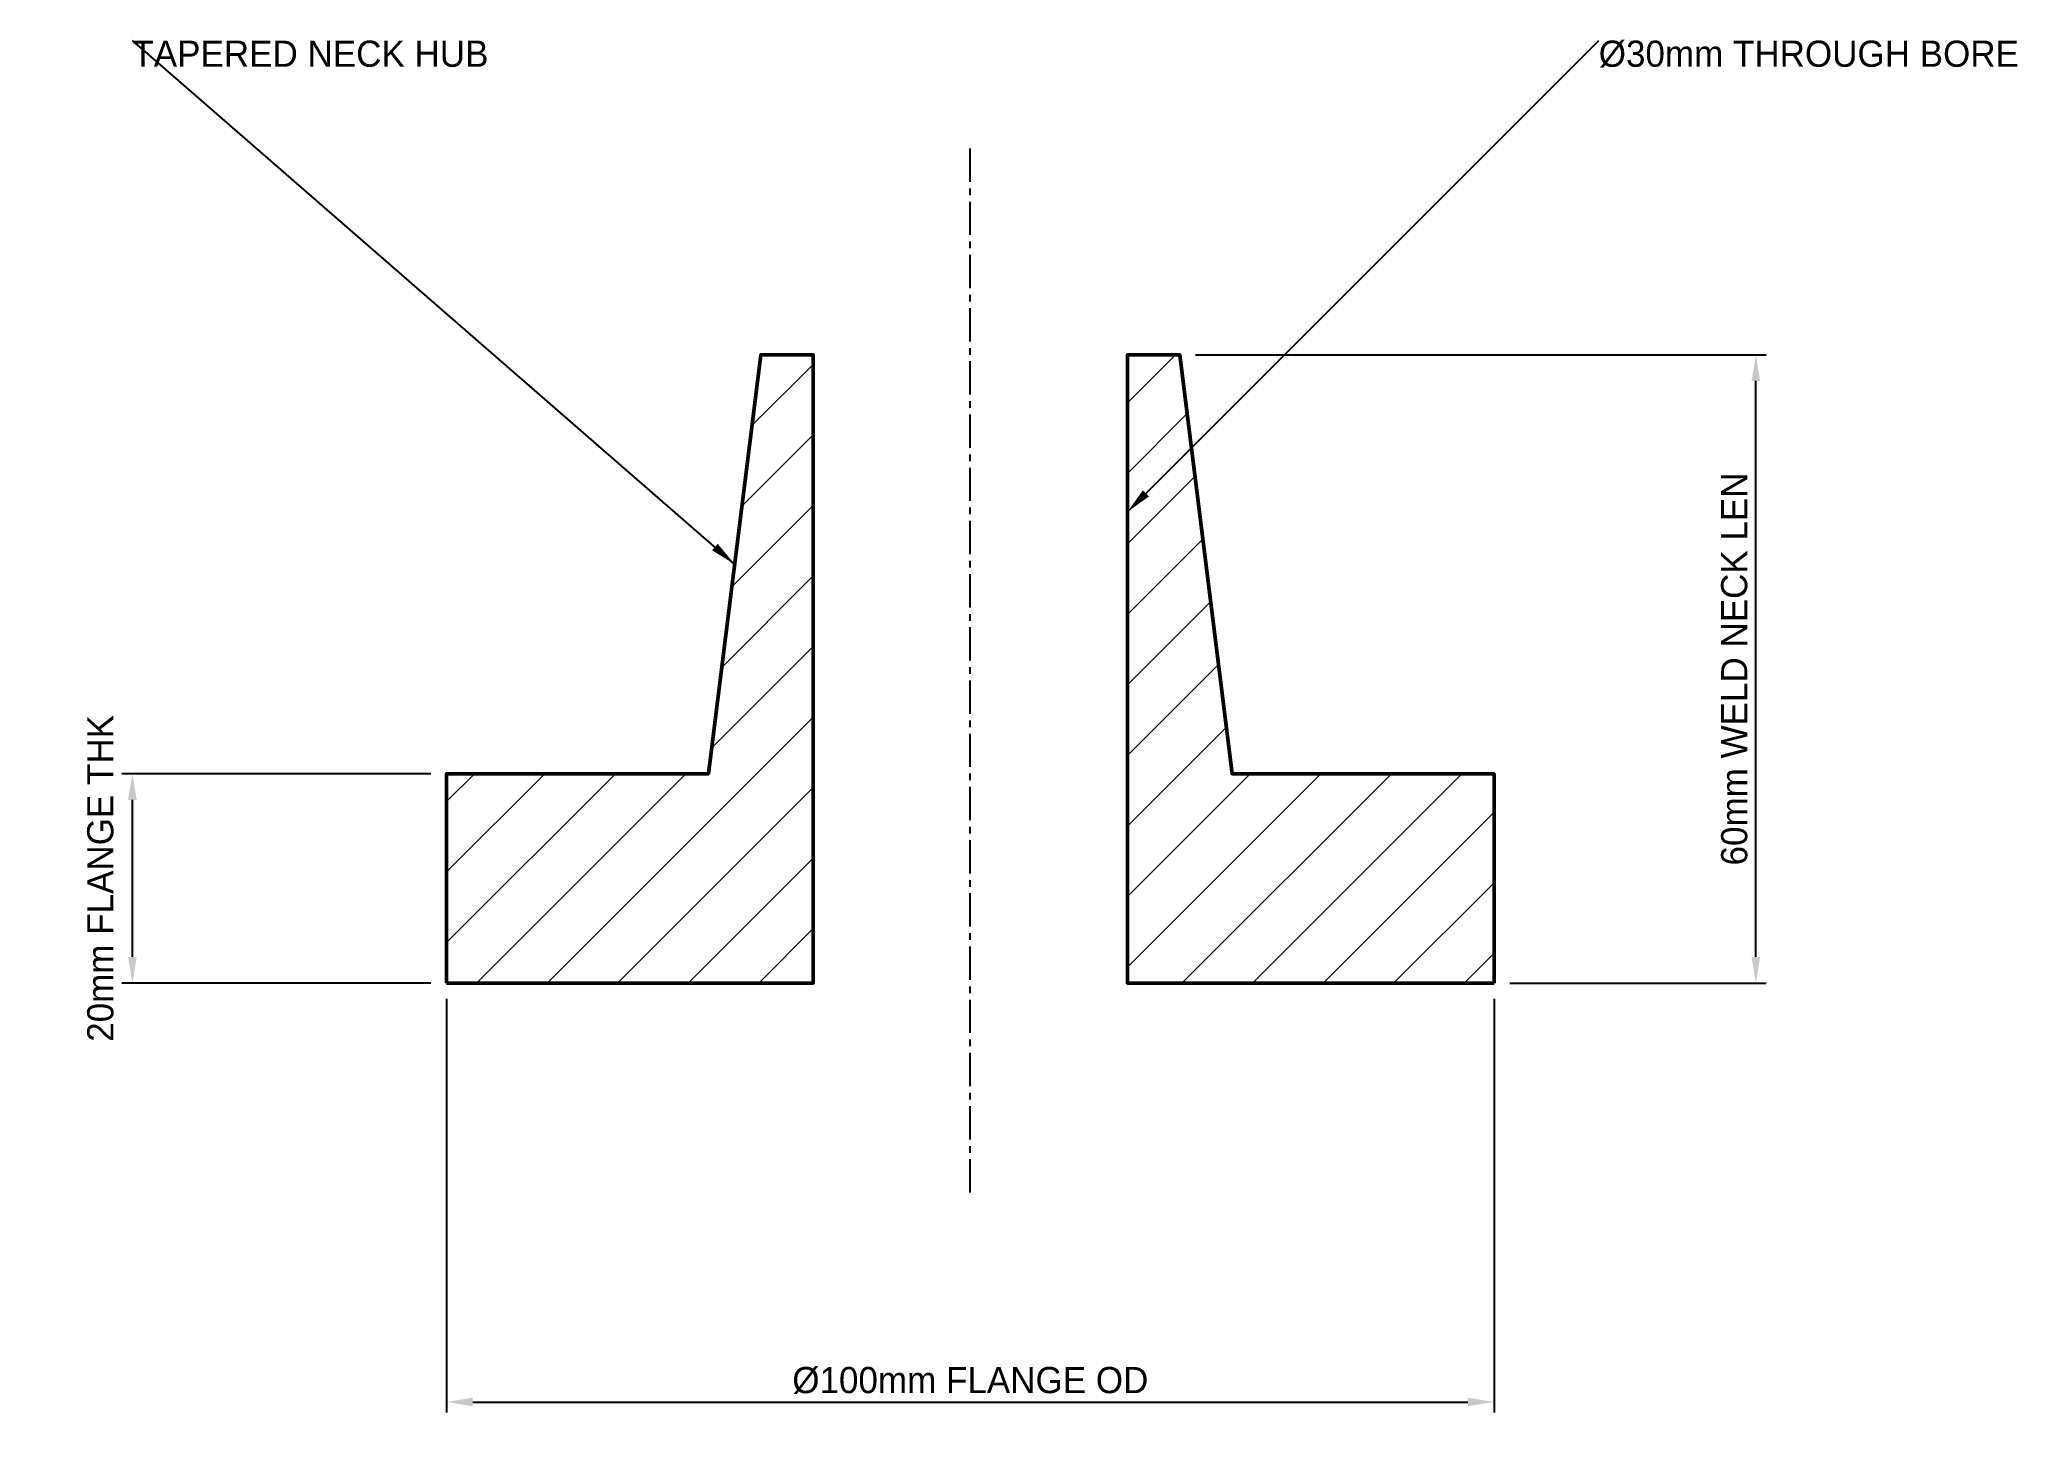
# Model space of a CAD drawing. Header units: metres. Extents: x -89 to 100, y -44 to 90.
import ezdxf

# ---------------------------------------------------------------- set-up
doc = ezdxf.new("R2010")
doc.units = ezdxf.units.M
doc.linetypes.add('CENTER', pattern=[5.08, 3.175, -0.635, 0.635, -0.635])
for name, color, linetype, lineweight in [('CENTERLINES', 7, 'CENTER', 25), ('DIMENSIONS', 7, 'Continuous', 25), ('GEOMETRY', 7, 'Continuous', 50), ('HATCH', 7, 'Continuous', 13)]:
    doc.layers.add(name, color=color, linetype=linetype, lineweight=lineweight)
doc.dimstyles.new('ENGINEERING_STYLE', dxfattribs={"dimtxt": 2.5, "dimasz": 2.5, "dimexe": 1, "dimexo": 1.5, "dimgap": 0.8, "dimtad": 1, "dimcen": 2.5, "dimazin": 3, "dimtfac": 1, "dimtmove": 0, "dimatfit": 3, "dimtfill": 1})

msp = doc.modelspace()

# ---------------------------------------------------------------- hatches: boundary and pattern name
at = {"layer": 'HATCH'}
h = msp.add_hatch(dxfattribs=at)
h.set_pattern_fill('ANSI31', scale=1.5)
h.paths.add_polyline_path([(-50, 0), (-15, 0), (-15, 60), (-20, 60), (-25, 20), (-50, 20)])
h = msp.add_hatch(dxfattribs=at)
h.set_pattern_fill('ANSI31', scale=1.5)
h.paths.add_polyline_path([(50, 0), (15, 0), (15, 60), (20, 60), (25, 20), (50, 20)])

# ---------------------------------------------------------------- linework, layer by layer
at = {"layer": 'CENTERLINES'}
msp.add_line((0, -20), (0, 80), dxfattribs=at)
at = {"layer": 'GEOMETRY'}
for points in [[(-50, 0), (-15, 0), (-15, 60), (-20, 60), (-25, 20), (-50, 20)], [(50, 0), (15, 0), (15, 60), (20, 60), (25, 20), (50, 20)]]:
    msp.add_lwpolyline(points, close=True, dxfattribs=at)

# ---------------------------------------------------------------- texts
at = {"layer": 'DIMENSIONS', "char_height": 2.5, "attachment_point": 1}
for s, insert in [('TAPERED NECK HUB', (-80, 90)), ('%%C30mm THROUGH BORE', (60, 90))]:
    msp.add_mtext(s, dxfattribs=dict(at, insert=insert))

# ---------------------------------------------------------------- leaders
at = {"layer": 'DIMENSIONS'}
msp.add_leader([(-22.5, 40), (-80, 90)], dimstyle='ENGINEERING_STYLE', dxfattribs=at)

# ---------------------------------------------------------------- next in the draw order: dimensions: what is measured, and where the dimension line sits
msp.add_linear_dim(base=(-50, -40), p1=(-50, 0), p2=(50, 0), text='%%C100mm FLANGE OD', dimstyle='ENGINEERING_STYLE', dxfattribs=at).render()

# ---------------------------------------------------------------- next in the draw order: dimensions: what is measured, and where the dimension line sits
for base, p1, p2, text in [((75, 0), (50, 0), (20, 60), '60mm WELD NECK LEN'), ((-80, 0), (-50, 0), (-50, 20), '20mm FLANGE THK')]:
    msp.add_linear_dim(base=base, p1=p1, p2=p2, angle=90, text=text, dimstyle='ENGINEERING_STYLE', dxfattribs=at).render()

# ---------------------------------------------------------------- next in the draw order: leaders
msp.add_leader([(15, 45), (60, 90)], dimstyle='ENGINEERING_STYLE', dxfattribs=at)

doc.saveas('drawing.dxf')
